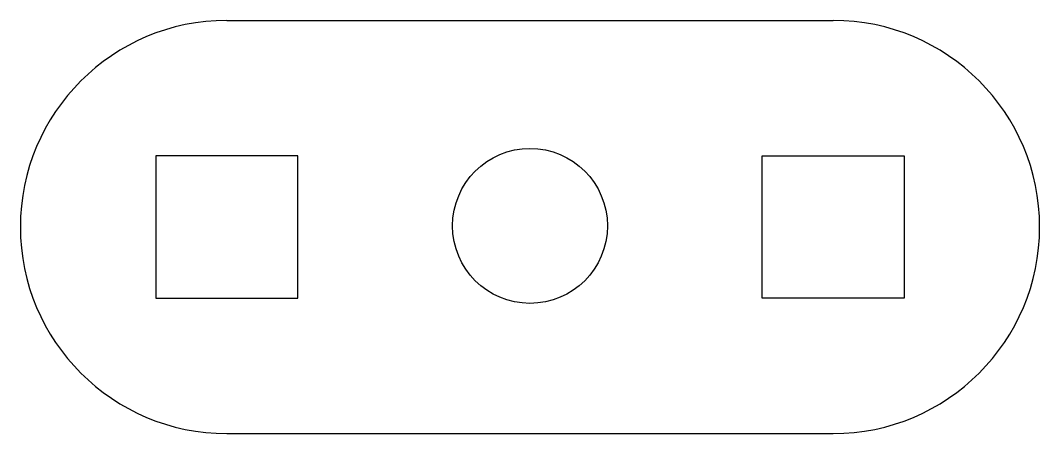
# Model space of a CAD drawing. Header units: inches. Extents: x 16.9 to 56.4, y 6 to 22.
import ezdxf

# ---------------------------------------------------------------- set-up
doc = ezdxf.new("R2010")
doc.units = ezdxf.units.IN
doc.header["$MEASUREMENT"] = 0

msp = doc.modelspace()

# ---------------------------------------------------------------- linework, layer by layer
for p, q in [((24.945, 21.951), (48.445, 21.951)), ((27.695, 16.701), (22.195, 16.701)), ((22.195, 16.701), (22.195, 11.201)), ((27.695, 13.951), (27.695, 16.701)), ((45.695, 13.951), (45.695, 16.701)), ((45.695, 16.701), (51.195, 16.701)), ((51.195, 16.701), (51.195, 11.201)), ((27.695, 11.201), (27.695, 13.951)), ((45.695, 11.201), (45.695, 13.951)), ((22.195, 11.201), (27.695, 11.201)), ((51.195, 11.201), (45.695, 11.201)), ((24.945, 5.951), (48.445, 5.951))]:
    msp.add_line(p, q)
msp.add_circle((36.695, 13.994), 3)
for centre, start, end in [((24.945, 13.951), 90, 270), ((48.445, 13.951), 270, 90)]:
    msp.add_arc(centre, 8, start, end)

doc.saveas('drawing.dxf')
